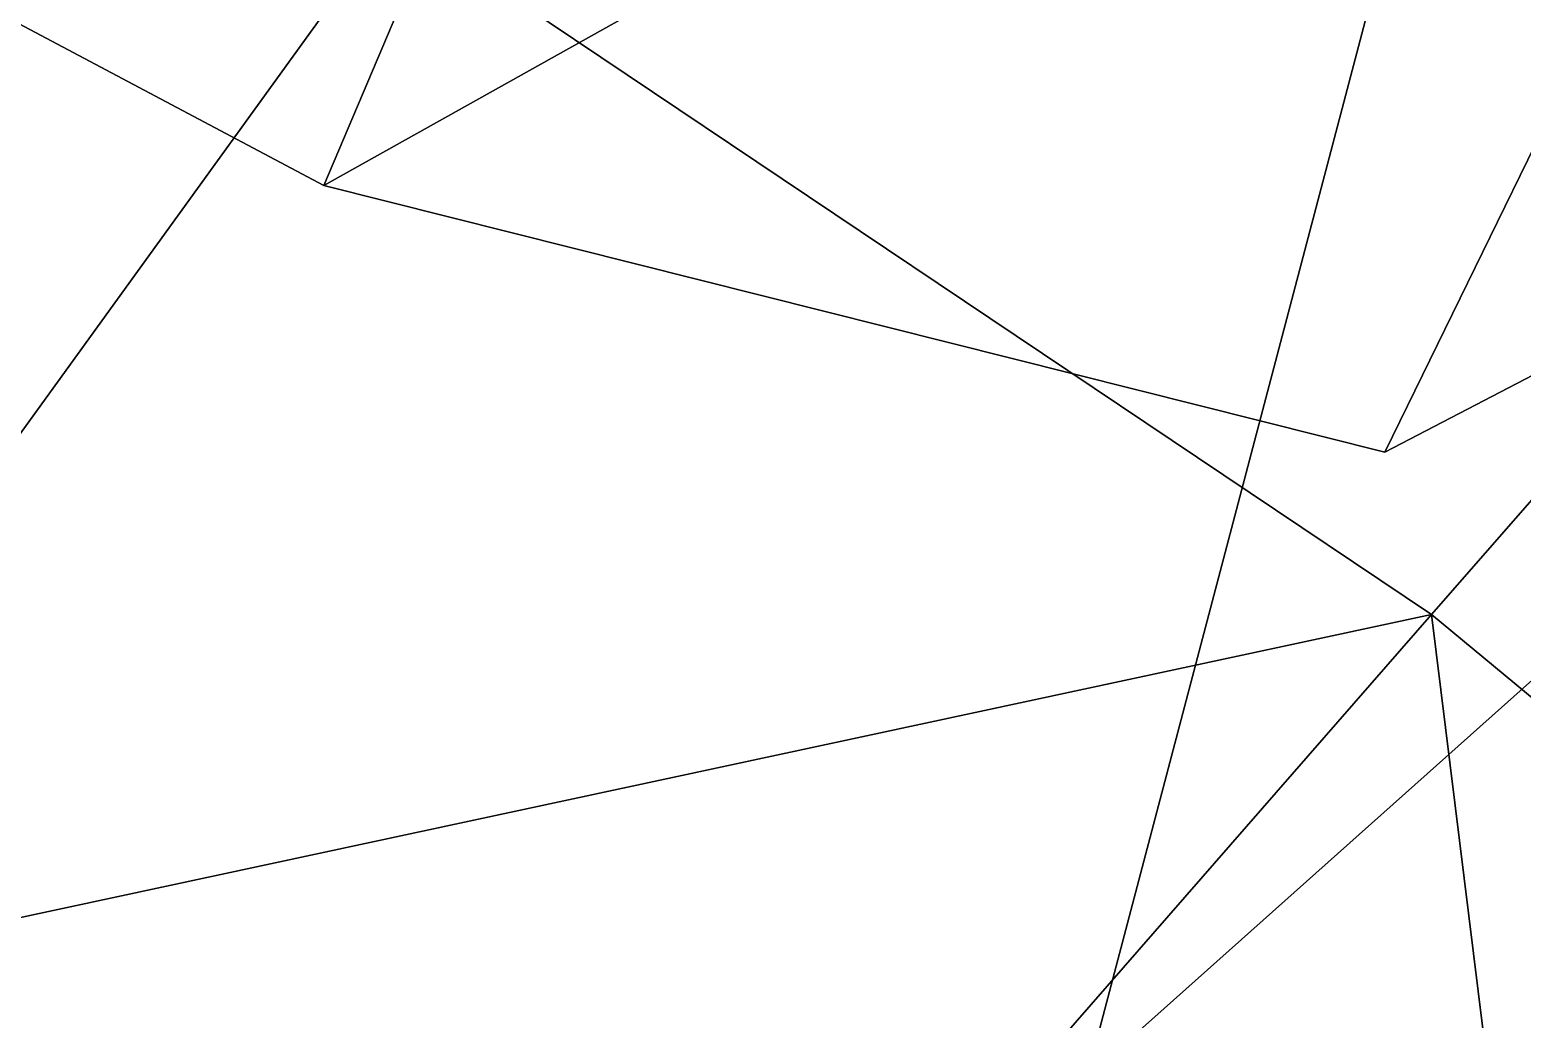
# Model space of a CAD drawing. Header units: metres. Extents: x -219 to 389, y -251 to 301.
# Drawn here: x -131.64 to -83.52, y -121.53 to -89.62 of the extents above; entities that cross this region are included whole.
import ezdxf

# ---------------------------------------------------------------- set-up
doc = ezdxf.new("R2010")
doc.units = ezdxf.units.M

msp = doc.modelspace()

# ---------------------------------------------------------------- linework, layer by layer
at = {"layer": 'Breeder_Leaf', "color": 3}
for points in [[(-122.1631, -94.6452, 160.456), (-160.07, -74.5145, 158.0496), (-103.0843, -49.663, 177.6563)], [(-122.1631, -94.6452, 160.456), (-103.0843, -49.663, 177.6563), (-160.07, -74.5145, 158.0496)], [(-69.2797, -65.04957, 184.5442), (-122.1631, -94.6452, 160.456), (-103.0843, -49.663, 177.6563)], [(-69.2797, -65.04957, 184.5442), (-103.0843, -49.663, 177.6563), (-122.1631, -94.6452, 160.456)], [(-69.2797, -65.04957, 184.5442), (-87.9508, -103.2428, 166.2128), (-122.1631, -94.6452, 160.456)], [(-69.2797, -65.04957, 184.5442), (-122.1631, -94.6452, 160.456), (-87.9508, -103.2428, 166.2128)], [(-69.2797, -65.04957, 184.5442), (-60.5567, -88.9911, 162.5649), (-87.9508, -103.2428, 166.2128)], [(-69.2797, -65.04957, 184.5442), (-87.9508, -103.2428, 166.2128), (-60.5567, -88.9911, 162.5649)], [(-119.9287, -86.00078, 197.7722), (-62.05539, -80.5891, 184.4259), (-86.4434, -108.4844, 177.0764)], [(-119.9287, -86.00078, 197.7722), (-86.4434, -108.4844, 177.0764), (-62.05539, -80.5891, 184.4259)], [(-62.05539, -80.5891, 184.4259), (-48.5805, -139.8444, 160.7608), (-86.4434, -108.4844, 177.0764)], [(-62.05539, -80.5891, 184.4259), (-86.4434, -108.4844, 177.0764), (-48.5805, -139.8444, 160.7608)], [(-97.5576, -123.4195, 197.5488), (-54.1561, -84.6644, 184.469), (-57.05573, -121.6322, 177.2636)], [(-97.5576, -123.4195, 197.5488), (-57.05573, -121.6322, 177.2636), (-54.1561, -84.6644, 184.469)], [(-97.5576, -123.4195, 197.5488), (-88.3297, -88.3472, 198.2662), (-54.1561, -84.6644, 184.469)], [(-97.5576, -123.4195, 197.5488), (-54.1561, -84.6644, 184.469), (-88.3297, -88.3472, 198.2662)], [(-86.4434, -108.4844, 177.0764), (-145.3178, -121.1217, 194.0278), (-119.9287, -86.00078, 197.7722)], [(-86.4434, -108.4844, 177.0764), (-119.9287, -86.00078, 197.7722), (-145.3178, -121.1217, 194.0278)], [(-145.3178, -121.1217, 194.0278), (-86.4434, -108.4844, 177.0764), (-113.8439, -139.8918, 168.9145)], [(-145.3178, -121.1217, 194.0278), (-113.8439, -139.8918, 168.9145), (-86.4434, -108.4844, 177.0764)], [(-86.4434, -108.4844, 177.0764), (-78.7949, -170.277, 157.7743), (-113.8439, -139.8918, 168.9145)], [(-86.4434, -108.4844, 177.0764), (-113.8439, -139.8918, 168.9145), (-78.7949, -170.277, 157.7743)], [(-48.5805, -139.8444, 160.7608), (-78.7949, -170.277, 157.7743), (-86.4434, -108.4844, 177.0764)], [(-48.5805, -139.8444, 160.7608), (-86.4434, -108.4844, 177.0764), (-78.7949, -170.277, 157.7743)], [(-113.8439, -139.8918, 168.9145), (-163.6774, -160.3523, 180.9379), (-145.3178, -121.1217, 194.0278)], [(-113.8439, -139.8918, 168.9145), (-145.3178, -121.1217, 194.0278), (-163.6774, -160.3523, 180.9379)]]:
    msp.add_3dface(points, dxfattribs=at)

doc.saveas('drawing.dxf')
